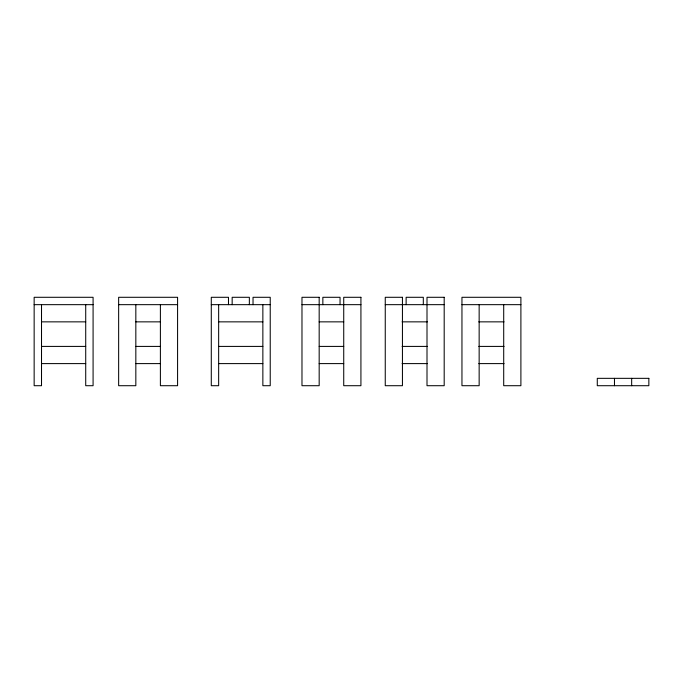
<?xml version="1.0" encoding="UTF-8"?>
<svg xmlns="http://www.w3.org/2000/svg" width="683" height="683" viewBox="0 0 683 683"><rect width="100%" height="100%" fill="white"/><g stroke="black" fill="none" stroke-linecap="round" stroke-linejoin="round"><path stroke-width="1.02" d="M34.15 304.661L93.084 304.661M118.646 304.661L177.58 304.661M211.286 304.661L270.229 304.661M301.98 304.661L360.923 304.661M385.255 304.661L444.189 304.661M461.956 304.661L520.898 304.661M41.518 321.855L85.717 321.855M135.832 321.855L160.394 321.855M218.654 321.855L262.861 321.855M319.174 321.855L343.728 321.855M402.082 321.855L427.37 321.855M478.783 321.855L504.054 321.855M41.518 346.409L85.717 346.409M135.832 346.409L160.394 346.409M218.654 346.409L262.861 346.409M319.174 346.409L343.728 346.409M402.082 346.409L427.37 346.409M478.8 346.409L504.071 346.409M41.518 363.604L85.717 363.604M135.832 363.604L160.394 363.604M218.654 363.604L262.861 363.604M319.174 363.604L343.728 363.604M402.082 363.604L427.37 363.604M478.8 363.604L504.071 363.604M631.664 378.339L631.664 385.707M614.469 378.339L614.469 385.707M503.704 304.661L503.704 385.707L520.898 385.707L520.898 297.293L461.956 297.293L461.956 385.707L479.15 385.707L479.15 304.661M423.315 304.661L423.315 297.293L406.129 297.293L406.129 304.661M340.049 304.661L340.049 297.293L322.854 297.293L322.854 304.661M262.861 304.661L262.861 385.707L270.229 385.707L270.229 297.293L253.034 297.293L253.034 304.661M249.355 304.661L249.355 297.293L232.16 297.293L232.16 304.661M228.481 304.661L228.481 297.293L211.286 297.293L211.286 385.707L218.654 385.707L218.654 304.661M160.394 304.661L160.394 385.707L177.58 385.707L177.58 297.293L118.646 297.293L118.646 385.707L135.832 385.707L135.832 304.661M85.717 304.661L85.717 385.707L93.084 385.707L93.084 297.293L34.15 297.293L34.15 385.707L41.518 385.707L41.518 304.661M319.174 297.293L301.98 297.293L301.98 385.707L319.174 385.707L319.174 297.293M360.923 297.293L343.728 297.293L343.728 385.707L360.923 385.707L360.923 297.293M402.441 297.293L385.255 297.293L385.255 385.707L402.441 385.707L402.441 297.293M444.189 297.293L427.003 297.293L427.003 385.707L444.189 385.707L444.189 297.293M648.85 378.339L597.284 378.339L597.284 385.707L648.85 385.707L648.85 378.339"/></g></svg>
